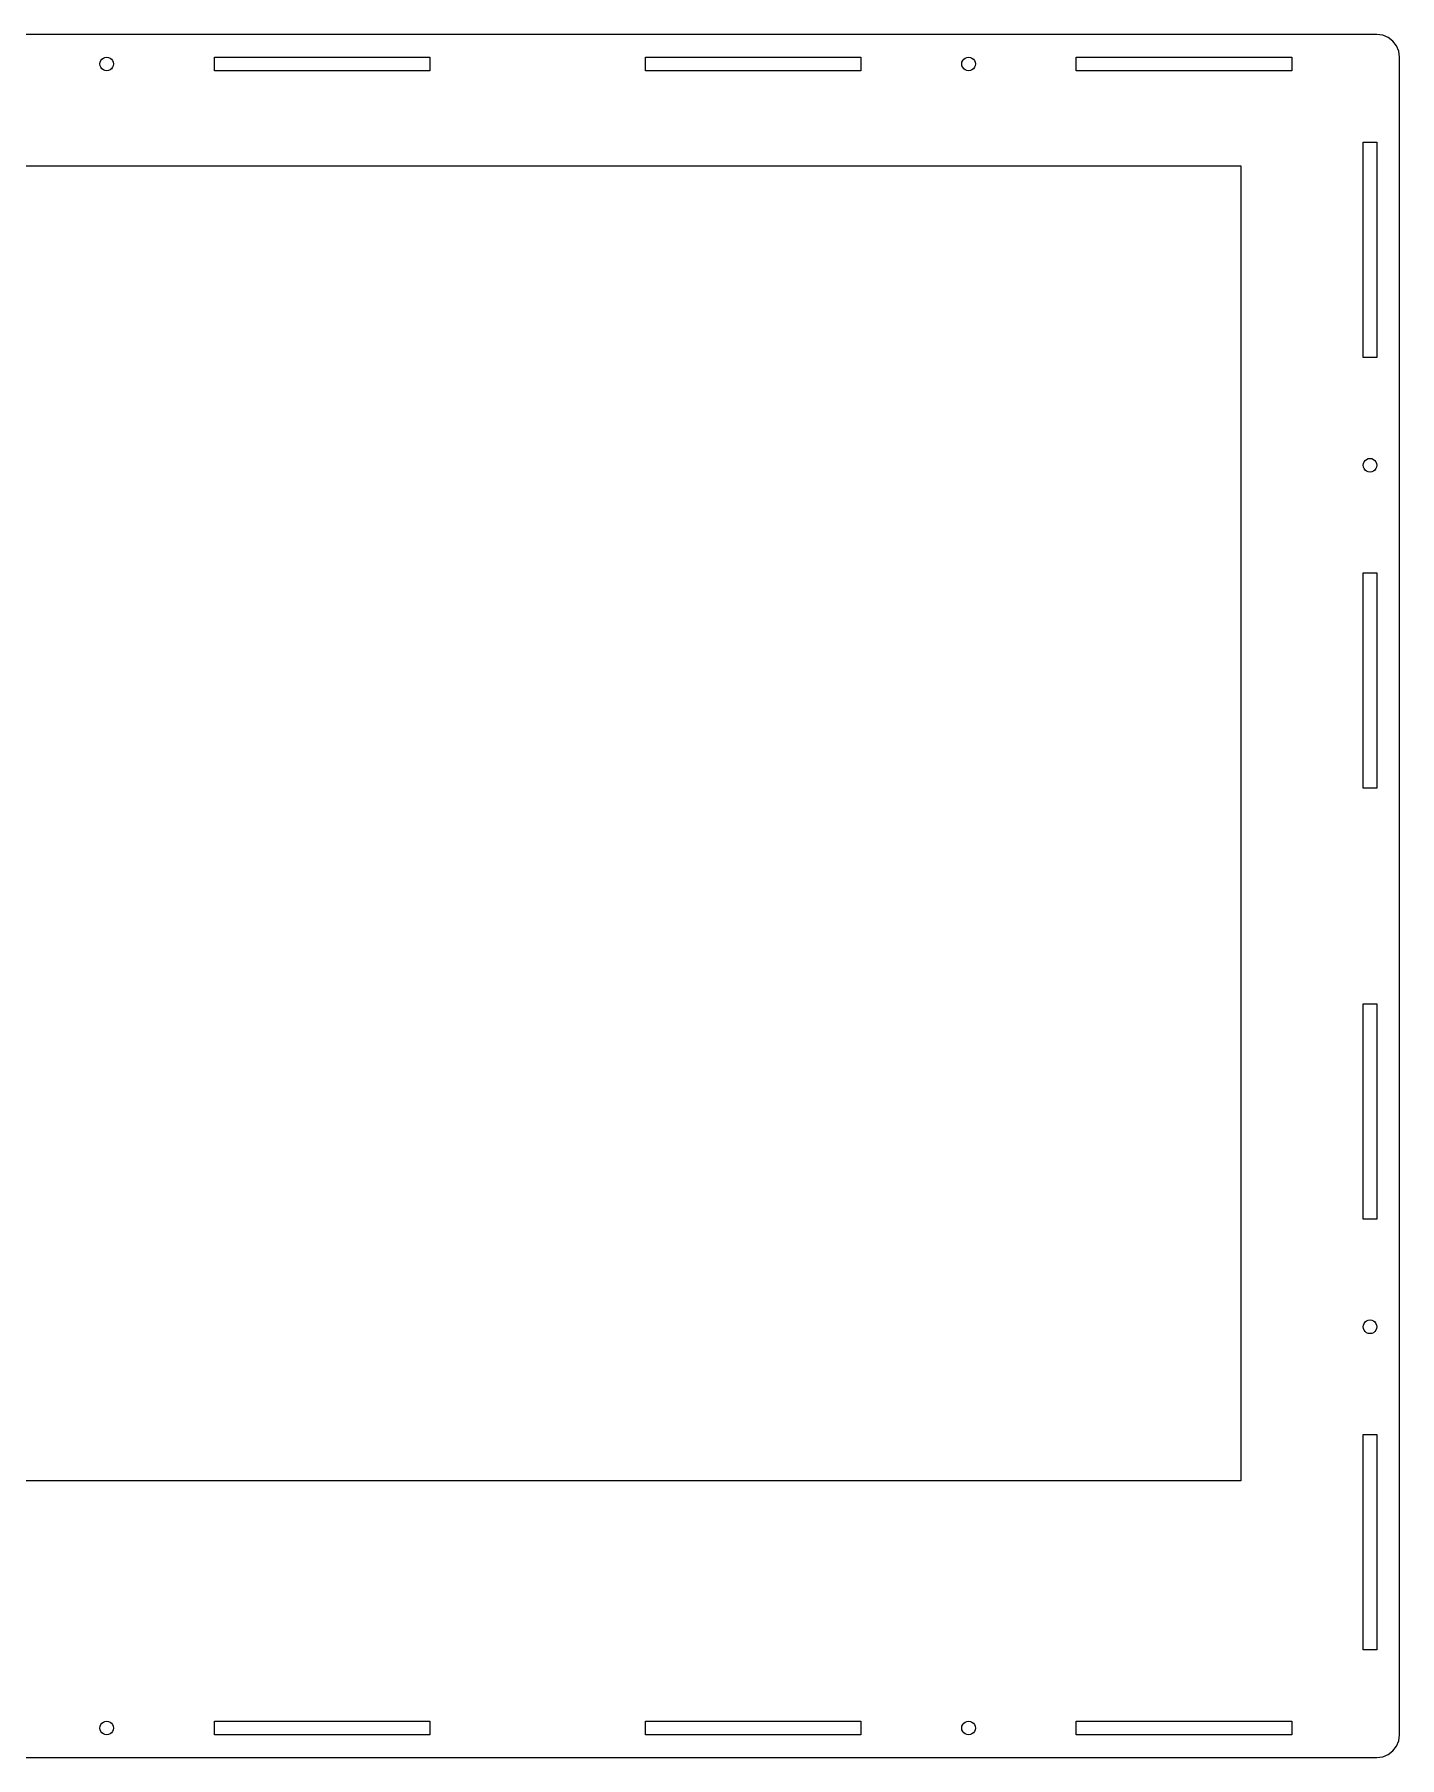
# Model space of a CAD drawing. Extents: x -286 to 496, y -403 to 701.
# Drawn here: x 195.1 to 495.9, y -130.3 to 249.6 of the extents above; entities that cross this region are included whole.
import ezdxf

# ---------------------------------------------------------------- set-up
doc = ezdxf.new("R2010")
doc.units = 0
doc.layers.add('LAYER_1', color=7, linetype='CONTINUOUS')

# ---------------------------------------------------------------- blocks, each defined once
blk = doc.blocks.new('BLOCK_598')
at = {"layer": 'LAYER_1', "color": 1}
blk.add_lwpolyline([(-278.92, -130.31), (490.95, -130.31)], dxfattribs=at)
blk = doc.blocks.new('BLOCK_599')
at = {"layer": 'LAYER_1', "color": 1}
blk.add_lwpolyline([(490.95, -130.31), (492.24, -130.14)], dxfattribs=at)
blk = doc.blocks.new('BLOCK_600')
at = {"layer": 'LAYER_1', "color": 1}
blk.add_lwpolyline([(492.24, -130.14), (493.45, -129.64)], dxfattribs=at)
blk = doc.blocks.new('BLOCK_601')
at = {"layer": 'LAYER_1', "color": 1}
blk.add_lwpolyline([(493.45, -129.64), (494.48, -128.85)], dxfattribs=at)
blk = doc.blocks.new('BLOCK_602')
at = {"layer": 'LAYER_1', "color": 1}
blk.add_lwpolyline([(494.48, -128.85), (495.28, -127.81)], dxfattribs=at)
blk = doc.blocks.new('BLOCK_603')
at = {"layer": 'LAYER_1', "color": 1}
blk.add_lwpolyline([(495.28, -127.81), (495.78, -126.6)], dxfattribs=at)
blk = doc.blocks.new('BLOCK_604')
at = {"layer": 'LAYER_1', "color": 1}
blk.add_lwpolyline([(495.78, -126.6), (495.95, -125.31)], dxfattribs=at)
blk = doc.blocks.new('BLOCK_605')
at = {"layer": 'LAYER_1', "color": 1}
blk.add_lwpolyline([(495.95, -125.31), (495.95, 235.1)], dxfattribs=at)
blk = doc.blocks.new('BLOCK_606')
at = {"layer": 'LAYER_1', "color": 1}
blk.add_lwpolyline([(495.95, 235.1), (495.95, 244.63)], dxfattribs=at)
blk = doc.blocks.new('BLOCK_607')
at = {"layer": 'LAYER_1', "color": 1}
blk.add_lwpolyline([(495.95, 244.63), (495.78, 245.92)], dxfattribs=at)
blk = doc.blocks.new('BLOCK_608')
at = {"layer": 'LAYER_1', "color": 1}
blk.add_lwpolyline([(495.78, 245.92), (495.28, 247.12)], dxfattribs=at)
blk = doc.blocks.new('BLOCK_609')
at = {"layer": 'LAYER_1', "color": 1}
blk.add_lwpolyline([(495.28, 247.12), (494.48, 248.16)], dxfattribs=at)
blk = doc.blocks.new('BLOCK_610')
at = {"layer": 'LAYER_1', "color": 1}
blk.add_lwpolyline([(494.48, 248.16), (493.45, 248.96)], dxfattribs=at)
blk = doc.blocks.new('BLOCK_611')
at = {"layer": 'LAYER_1', "color": 1}
blk.add_lwpolyline([(493.45, 248.96), (492.24, 249.45)], dxfattribs=at)
blk = doc.blocks.new('BLOCK_612')
at = {"layer": 'LAYER_1', "color": 1}
blk.add_lwpolyline([(492.24, 249.45), (490.95, 249.62)], dxfattribs=at)
blk = doc.blocks.new('BLOCK_613')
at = {"layer": 'LAYER_1', "color": 1}
blk.add_lwpolyline([(490.95, 249.62), (-278.92, 249.62)], dxfattribs=at)
blk = doc.blocks.new('BLOCK_626')
at = {"layer": 'LAYER_1', "color": 1}
blk.add_lwpolyline([(402.41, -123.42), (402.46, -123.81)], dxfattribs=at)
blk = doc.blocks.new('BLOCK_627')
at = {"layer": 'LAYER_1', "color": 1}
blk.add_lwpolyline([(402.46, -123.81), (402.41, -124.2)], dxfattribs=at)
blk = doc.blocks.new('BLOCK_628')
at = {"layer": 'LAYER_1', "color": 1}
blk.add_lwpolyline([(402.41, -124.2), (402.26, -124.56)], dxfattribs=at)
blk = doc.blocks.new('BLOCK_629')
at = {"layer": 'LAYER_1', "color": 1}
blk.add_lwpolyline([(402.26, -124.56), (402.02, -124.87)], dxfattribs=at)
blk = doc.blocks.new('BLOCK_630')
at = {"layer": 'LAYER_1', "color": 1}
blk.add_lwpolyline([(402.02, -124.87), (401.71, -125.11)], dxfattribs=at)
blk = doc.blocks.new('BLOCK_631')
at = {"layer": 'LAYER_1', "color": 1}
blk.add_lwpolyline([(401.71, -125.11), (401.35, -125.26)], dxfattribs=at)
blk = doc.blocks.new('BLOCK_632')
at = {"layer": 'LAYER_1', "color": 1}
blk.add_lwpolyline([(401.35, -125.26), (400.96, -125.31)], dxfattribs=at)
blk = doc.blocks.new('BLOCK_633')
at = {"layer": 'LAYER_1', "color": 1}
blk.add_lwpolyline([(400.96, -125.31), (400.58, -125.26)], dxfattribs=at)
blk = doc.blocks.new('BLOCK_634')
at = {"layer": 'LAYER_1', "color": 1}
blk.add_lwpolyline([(400.58, -125.26), (400.21, -125.11)], dxfattribs=at)
blk = doc.blocks.new('BLOCK_635')
at = {"layer": 'LAYER_1', "color": 1}
blk.add_lwpolyline([(400.21, -125.11), (399.9, -124.87)], dxfattribs=at)
blk = doc.blocks.new('BLOCK_636')
at = {"layer": 'LAYER_1', "color": 1}
blk.add_lwpolyline([(399.9, -124.87), (399.66, -124.56)], dxfattribs=at)
blk = doc.blocks.new('BLOCK_637')
at = {"layer": 'LAYER_1', "color": 1}
blk.add_lwpolyline([(399.66, -124.56), (399.51, -124.2)], dxfattribs=at)
blk = doc.blocks.new('BLOCK_638')
at = {"layer": 'LAYER_1', "color": 1}
blk.add_lwpolyline([(399.51, -124.2), (399.46, -123.81)], dxfattribs=at)
blk = doc.blocks.new('BLOCK_639')
at = {"layer": 'LAYER_1', "color": 1}
blk.add_lwpolyline([(399.46, -123.81), (399.51, -123.42)], dxfattribs=at)
blk = doc.blocks.new('BLOCK_640')
at = {"layer": 'LAYER_1', "color": 1}
blk.add_lwpolyline([(399.51, -123.42), (399.66, -123.06)], dxfattribs=at)
blk = doc.blocks.new('BLOCK_641')
at = {"layer": 'LAYER_1', "color": 1}
blk.add_lwpolyline([(399.66, -123.06), (399.9, -122.75)], dxfattribs=at)
blk = doc.blocks.new('BLOCK_642')
at = {"layer": 'LAYER_1', "color": 1}
blk.add_lwpolyline([(399.9, -122.75), (400.21, -122.51)], dxfattribs=at)
blk = doc.blocks.new('BLOCK_643')
at = {"layer": 'LAYER_1', "color": 1}
blk.add_lwpolyline([(400.21, -122.51), (400.58, -122.36)], dxfattribs=at)
blk = doc.blocks.new('BLOCK_644')
at = {"layer": 'LAYER_1', "color": 1}
blk.add_lwpolyline([(400.58, -122.36), (400.96, -122.31)], dxfattribs=at)
blk = doc.blocks.new('BLOCK_645')
at = {"layer": 'LAYER_1', "color": 1}
blk.add_lwpolyline([(400.96, -122.31), (401.35, -122.36)], dxfattribs=at)
blk = doc.blocks.new('BLOCK_646')
at = {"layer": 'LAYER_1', "color": 1}
blk.add_lwpolyline([(401.35, -122.36), (401.71, -122.51)], dxfattribs=at)
blk = doc.blocks.new('BLOCK_647')
at = {"layer": 'LAYER_1', "color": 1}
blk.add_lwpolyline([(401.71, -122.51), (402.02, -122.75)], dxfattribs=at)
blk = doc.blocks.new('BLOCK_648')
at = {"layer": 'LAYER_1', "color": 1}
blk.add_lwpolyline([(402.02, -122.75), (402.26, -123.06)], dxfattribs=at)
blk = doc.blocks.new('BLOCK_649')
at = {"layer": 'LAYER_1', "color": 1}
blk.add_lwpolyline([(402.26, -123.06), (402.41, -123.42)], dxfattribs=at)
blk = doc.blocks.new('BLOCK_650')
at = {"layer": 'LAYER_1', "color": 1}
blk.add_lwpolyline([(377.22, -122.31), (377.22, -125.31)], dxfattribs=at)
blk = doc.blocks.new('BLOCK_651')
at = {"layer": 'LAYER_1', "color": 1}
blk.add_lwpolyline([(377.22, -125.31), (329.73, -125.31)], dxfattribs=at)
blk = doc.blocks.new('BLOCK_652')
at = {"layer": 'LAYER_1', "color": 1}
blk.add_lwpolyline([(329.73, -125.31), (329.73, -122.31)], dxfattribs=at)
blk = doc.blocks.new('BLOCK_653')
at = {"layer": 'LAYER_1', "color": 1}
blk.add_lwpolyline([(329.73, -122.31), (377.22, -122.31)], dxfattribs=at)
blk = doc.blocks.new('BLOCK_654')
at = {"layer": 'LAYER_1', "color": 1}
blk.add_lwpolyline([(212.45, -123.42), (212.5, -123.81)], dxfattribs=at)
blk = doc.blocks.new('BLOCK_655')
at = {"layer": 'LAYER_1', "color": 1}
blk.add_lwpolyline([(212.5, -123.81), (212.45, -124.2)], dxfattribs=at)
blk = doc.blocks.new('BLOCK_656')
at = {"layer": 'LAYER_1', "color": 1}
blk.add_lwpolyline([(212.45, -124.2), (212.29, -124.56)], dxfattribs=at)
blk = doc.blocks.new('BLOCK_657')
at = {"layer": 'LAYER_1', "color": 1}
blk.add_lwpolyline([(212.29, -124.56), (212.06, -124.87)], dxfattribs=at)
blk = doc.blocks.new('BLOCK_658')
at = {"layer": 'LAYER_1', "color": 1}
blk.add_lwpolyline([(212.06, -124.87), (211.75, -125.11)], dxfattribs=at)
blk = doc.blocks.new('BLOCK_659')
at = {"layer": 'LAYER_1', "color": 1}
blk.add_lwpolyline([(211.75, -125.11), (211.38, -125.26)], dxfattribs=at)
blk = doc.blocks.new('BLOCK_660')
at = {"layer": 'LAYER_1', "color": 1}
blk.add_lwpolyline([(211.38, -125.26), (211, -125.31)], dxfattribs=at)
blk = doc.blocks.new('BLOCK_661')
at = {"layer": 'LAYER_1', "color": 1}
blk.add_lwpolyline([(211, -125.31), (210.61, -125.26)], dxfattribs=at)
blk = doc.blocks.new('BLOCK_662')
at = {"layer": 'LAYER_1', "color": 1}
blk.add_lwpolyline([(210.61, -125.26), (210.25, -125.11)], dxfattribs=at)
blk = doc.blocks.new('BLOCK_663')
at = {"layer": 'LAYER_1', "color": 1}
blk.add_lwpolyline([(210.25, -125.11), (209.94, -124.87)], dxfattribs=at)
blk = doc.blocks.new('BLOCK_664')
at = {"layer": 'LAYER_1', "color": 1}
blk.add_lwpolyline([(209.94, -124.87), (209.7, -124.56)], dxfattribs=at)
blk = doc.blocks.new('BLOCK_665')
at = {"layer": 'LAYER_1', "color": 1}
blk.add_lwpolyline([(209.7, -124.56), (209.55, -124.2)], dxfattribs=at)
blk = doc.blocks.new('BLOCK_666')
at = {"layer": 'LAYER_1', "color": 1}
blk.add_lwpolyline([(209.55, -124.2), (209.5, -123.81)], dxfattribs=at)
blk = doc.blocks.new('BLOCK_667')
at = {"layer": 'LAYER_1', "color": 1}
blk.add_lwpolyline([(209.5, -123.81), (209.55, -123.42)], dxfattribs=at)
blk = doc.blocks.new('BLOCK_668')
at = {"layer": 'LAYER_1', "color": 1}
blk.add_lwpolyline([(209.55, -123.42), (209.7, -123.06)], dxfattribs=at)
blk = doc.blocks.new('BLOCK_669')
at = {"layer": 'LAYER_1', "color": 1}
blk.add_lwpolyline([(209.7, -123.06), (209.94, -122.75)], dxfattribs=at)
blk = doc.blocks.new('BLOCK_670')
at = {"layer": 'LAYER_1', "color": 1}
blk.add_lwpolyline([(209.94, -122.75), (210.25, -122.51)], dxfattribs=at)
blk = doc.blocks.new('BLOCK_671')
at = {"layer": 'LAYER_1', "color": 1}
blk.add_lwpolyline([(210.25, -122.51), (210.61, -122.36)], dxfattribs=at)
blk = doc.blocks.new('BLOCK_672')
at = {"layer": 'LAYER_1', "color": 1}
blk.add_lwpolyline([(210.61, -122.36), (211, -122.31)], dxfattribs=at)
blk = doc.blocks.new('BLOCK_673')
at = {"layer": 'LAYER_1', "color": 1}
blk.add_lwpolyline([(211, -122.31), (211.38, -122.36)], dxfattribs=at)
blk = doc.blocks.new('BLOCK_674')
at = {"layer": 'LAYER_1', "color": 1}
blk.add_lwpolyline([(211.38, -122.36), (211.75, -122.51)], dxfattribs=at)
blk = doc.blocks.new('BLOCK_675')
at = {"layer": 'LAYER_1', "color": 1}
blk.add_lwpolyline([(211.75, -122.51), (212.06, -122.75)], dxfattribs=at)
blk = doc.blocks.new('BLOCK_676')
at = {"layer": 'LAYER_1', "color": 1}
blk.add_lwpolyline([(212.06, -122.75), (212.29, -123.06)], dxfattribs=at)
blk = doc.blocks.new('BLOCK_677')
at = {"layer": 'LAYER_1', "color": 1}
blk.add_lwpolyline([(212.29, -123.06), (212.45, -123.42)], dxfattribs=at)
blk = doc.blocks.new('BLOCK_738')
at = {"layer": 'LAYER_1', "color": 1}
blk.add_lwpolyline([(489.06, -33.88), (489.45, -33.83)], dxfattribs=at)
blk = doc.blocks.new('BLOCK_739')
at = {"layer": 'LAYER_1', "color": 1}
blk.add_lwpolyline([(489.45, -33.83), (489.84, -33.88)], dxfattribs=at)
blk = doc.blocks.new('BLOCK_740')
at = {"layer": 'LAYER_1', "color": 1}
blk.add_lwpolyline([(489.84, -33.88), (490.2, -34.03)], dxfattribs=at)
blk = doc.blocks.new('BLOCK_741')
at = {"layer": 'LAYER_1', "color": 1}
blk.add_lwpolyline([(490.2, -34.03), (490.51, -34.27)], dxfattribs=at)
blk = doc.blocks.new('BLOCK_742')
at = {"layer": 'LAYER_1', "color": 1}
blk.add_lwpolyline([(490.51, -34.27), (490.75, -34.58)], dxfattribs=at)
blk = doc.blocks.new('BLOCK_743')
at = {"layer": 'LAYER_1', "color": 1}
blk.add_lwpolyline([(490.75, -34.58), (490.9, -34.94)], dxfattribs=at)
blk = doc.blocks.new('BLOCK_744')
at = {"layer": 'LAYER_1', "color": 1}
blk.add_lwpolyline([(490.9, -34.94), (490.95, -35.33)], dxfattribs=at)
blk = doc.blocks.new('BLOCK_745')
at = {"layer": 'LAYER_1', "color": 1}
blk.add_lwpolyline([(490.95, -35.33), (490.9, -35.71)], dxfattribs=at)
blk = doc.blocks.new('BLOCK_746')
at = {"layer": 'LAYER_1', "color": 1}
blk.add_lwpolyline([(490.9, -35.71), (490.75, -36.08)], dxfattribs=at)
blk = doc.blocks.new('BLOCK_747')
at = {"layer": 'LAYER_1', "color": 1}
blk.add_lwpolyline([(490.75, -36.08), (490.51, -36.39)], dxfattribs=at)
blk = doc.blocks.new('BLOCK_748')
at = {"layer": 'LAYER_1', "color": 1}
blk.add_lwpolyline([(490.51, -36.39), (490.2, -36.63)], dxfattribs=at)
blk = doc.blocks.new('BLOCK_749')
at = {"layer": 'LAYER_1', "color": 1}
blk.add_lwpolyline([(490.2, -36.63), (489.84, -36.78)], dxfattribs=at)
blk = doc.blocks.new('BLOCK_750')
at = {"layer": 'LAYER_1', "color": 1}
blk.add_lwpolyline([(489.84, -36.78), (489.45, -36.83)], dxfattribs=at)
blk = doc.blocks.new('BLOCK_751')
at = {"layer": 'LAYER_1', "color": 1}
blk.add_lwpolyline([(489.45, -36.83), (489.06, -36.78)], dxfattribs=at)
blk = doc.blocks.new('BLOCK_752')
at = {"layer": 'LAYER_1', "color": 1}
blk.add_lwpolyline([(489.06, -36.78), (488.7, -36.63)], dxfattribs=at)
blk = doc.blocks.new('BLOCK_753')
at = {"layer": 'LAYER_1', "color": 1}
blk.add_lwpolyline([(488.7, -36.63), (488.39, -36.39)], dxfattribs=at)
blk = doc.blocks.new('BLOCK_754')
at = {"layer": 'LAYER_1', "color": 1}
blk.add_lwpolyline([(488.39, -36.39), (488.15, -36.08)], dxfattribs=at)
blk = doc.blocks.new('BLOCK_755')
at = {"layer": 'LAYER_1', "color": 1}
blk.add_lwpolyline([(488.15, -36.08), (488, -35.71)], dxfattribs=at)
blk = doc.blocks.new('BLOCK_756')
at = {"layer": 'LAYER_1', "color": 1}
blk.add_lwpolyline([(488, -35.71), (487.95, -35.33)], dxfattribs=at)
blk = doc.blocks.new('BLOCK_757')
at = {"layer": 'LAYER_1', "color": 1}
blk.add_lwpolyline([(487.95, -35.33), (488, -34.94)], dxfattribs=at)
blk = doc.blocks.new('BLOCK_758')
at = {"layer": 'LAYER_1', "color": 1}
blk.add_lwpolyline([(488, -34.94), (488.15, -34.58)], dxfattribs=at)
blk = doc.blocks.new('BLOCK_759')
at = {"layer": 'LAYER_1', "color": 1}
blk.add_lwpolyline([(488.15, -34.58), (488.39, -34.27)], dxfattribs=at)
blk = doc.blocks.new('BLOCK_760')
at = {"layer": 'LAYER_1', "color": 1}
blk.add_lwpolyline([(488.39, -34.27), (488.7, -34.03)], dxfattribs=at)
blk = doc.blocks.new('BLOCK_761')
at = {"layer": 'LAYER_1', "color": 1}
blk.add_lwpolyline([(488.7, -34.03), (489.06, -33.88)], dxfattribs=at)
blk = doc.blocks.new('BLOCK_762')
at = {"layer": 'LAYER_1', "color": 1}
blk.add_lwpolyline([(490.95, 35.91), (490.95, -11.58)], dxfattribs=at)
blk = doc.blocks.new('BLOCK_763')
at = {"layer": 'LAYER_1', "color": 1}
blk.add_lwpolyline([(490.95, -11.58), (487.95, -11.58)], dxfattribs=at)
blk = doc.blocks.new('BLOCK_764')
at = {"layer": 'LAYER_1', "color": 1}
blk.add_lwpolyline([(487.95, -11.58), (487.95, 35.91)], dxfattribs=at)
blk = doc.blocks.new('BLOCK_765')
at = {"layer": 'LAYER_1', "color": 1}
blk.add_lwpolyline([(487.95, 35.91), (490.95, 35.91)], dxfattribs=at)
blk = doc.blocks.new('BLOCK_766')
at = {"layer": 'LAYER_1', "color": 1}
blk.add_lwpolyline([(490.95, 225.88), (490.95, 178.39)], dxfattribs=at)
blk = doc.blocks.new('BLOCK_767')
at = {"layer": 'LAYER_1', "color": 1}
blk.add_lwpolyline([(490.95, 178.39), (487.95, 178.39)], dxfattribs=at)
blk = doc.blocks.new('BLOCK_768')
at = {"layer": 'LAYER_1', "color": 1}
blk.add_lwpolyline([(487.95, 178.39), (487.95, 225.88)], dxfattribs=at)
blk = doc.blocks.new('BLOCK_769')
at = {"layer": 'LAYER_1', "color": 1}
blk.add_lwpolyline([(487.95, 225.88), (490.95, 225.88)], dxfattribs=at)
blk = doc.blocks.new('BLOCK_770')
at = {"layer": 'LAYER_1', "color": 1}
blk.add_lwpolyline([(472.2, 244.63), (472.2, 241.63)], dxfattribs=at)
blk = doc.blocks.new('BLOCK_771')
at = {"layer": 'LAYER_1', "color": 1}
blk.add_lwpolyline([(472.2, 241.63), (424.71, 241.63)], dxfattribs=at)
blk = doc.blocks.new('BLOCK_772')
at = {"layer": 'LAYER_1', "color": 1}
blk.add_lwpolyline([(424.71, 241.63), (424.71, 244.63)], dxfattribs=at)
blk = doc.blocks.new('BLOCK_773')
at = {"layer": 'LAYER_1', "color": 1}
blk.add_lwpolyline([(424.71, 244.63), (472.2, 244.63)], dxfattribs=at)
blk = doc.blocks.new('BLOCK_902')
at = {"layer": 'LAYER_1', "color": 1}
blk.add_lwpolyline([(234.74, 244.63), (282.23, 244.63)], dxfattribs=at)
blk = doc.blocks.new('BLOCK_903')
at = {"layer": 'LAYER_1', "color": 1}
blk.add_lwpolyline([(282.23, 244.63), (282.23, 241.63)], dxfattribs=at)
blk = doc.blocks.new('BLOCK_904')
at = {"layer": 'LAYER_1', "color": 1}
blk.add_lwpolyline([(282.23, 241.63), (234.74, 241.63)], dxfattribs=at)
blk = doc.blocks.new('BLOCK_905')
at = {"layer": 'LAYER_1', "color": 1}
blk.add_lwpolyline([(234.74, 241.63), (234.74, 244.63)], dxfattribs=at)
blk = doc.blocks.new('BLOCK_906')
at = {"layer": 'LAYER_1', "color": 1}
blk.add_lwpolyline([(210.61, 244.57), (211, 244.63)], dxfattribs=at)
blk = doc.blocks.new('BLOCK_907')
at = {"layer": 'LAYER_1', "color": 1}
blk.add_lwpolyline([(211, 244.63), (211.38, 244.57)], dxfattribs=at)
blk = doc.blocks.new('BLOCK_908')
at = {"layer": 'LAYER_1', "color": 1}
blk.add_lwpolyline([(211.38, 244.57), (211.75, 244.42)], dxfattribs=at)
blk = doc.blocks.new('BLOCK_909')
at = {"layer": 'LAYER_1', "color": 1}
blk.add_lwpolyline([(211.75, 244.42), (212.06, 244.19)], dxfattribs=at)
blk = doc.blocks.new('BLOCK_910')
at = {"layer": 'LAYER_1', "color": 1}
blk.add_lwpolyline([(212.06, 244.19), (212.29, 243.88)], dxfattribs=at)
blk = doc.blocks.new('BLOCK_911')
at = {"layer": 'LAYER_1', "color": 1}
blk.add_lwpolyline([(212.29, 243.88), (212.45, 243.51)], dxfattribs=at)
blk = doc.blocks.new('BLOCK_912')
at = {"layer": 'LAYER_1', "color": 1}
blk.add_lwpolyline([(212.45, 243.51), (212.5, 243.13)], dxfattribs=at)
blk = doc.blocks.new('BLOCK_913')
at = {"layer": 'LAYER_1', "color": 1}
blk.add_lwpolyline([(212.5, 243.13), (212.45, 242.74)], dxfattribs=at)
blk = doc.blocks.new('BLOCK_914')
at = {"layer": 'LAYER_1', "color": 1}
blk.add_lwpolyline([(212.45, 242.74), (212.29, 242.38)], dxfattribs=at)
blk = doc.blocks.new('BLOCK_915')
at = {"layer": 'LAYER_1', "color": 1}
blk.add_lwpolyline([(212.29, 242.38), (212.06, 242.07)], dxfattribs=at)
blk = doc.blocks.new('BLOCK_916')
at = {"layer": 'LAYER_1', "color": 1}
blk.add_lwpolyline([(212.06, 242.07), (211.75, 241.83)], dxfattribs=at)
blk = doc.blocks.new('BLOCK_917')
at = {"layer": 'LAYER_1', "color": 1}
blk.add_lwpolyline([(211.75, 241.83), (211.38, 241.68)], dxfattribs=at)
blk = doc.blocks.new('BLOCK_918')
at = {"layer": 'LAYER_1', "color": 1}
blk.add_lwpolyline([(211.38, 241.68), (211, 241.63)], dxfattribs=at)
blk = doc.blocks.new('BLOCK_919')
at = {"layer": 'LAYER_1', "color": 1}
blk.add_lwpolyline([(211, 241.63), (210.61, 241.68)], dxfattribs=at)
blk = doc.blocks.new('BLOCK_920')
at = {"layer": 'LAYER_1', "color": 1}
blk.add_lwpolyline([(210.61, 241.68), (210.25, 241.83)], dxfattribs=at)
blk = doc.blocks.new('BLOCK_921')
at = {"layer": 'LAYER_1', "color": 1}
blk.add_lwpolyline([(210.25, 241.83), (209.94, 242.07)], dxfattribs=at)
blk = doc.blocks.new('BLOCK_922')
at = {"layer": 'LAYER_1', "color": 1}
blk.add_lwpolyline([(209.94, 242.07), (209.7, 242.38)], dxfattribs=at)
blk = doc.blocks.new('BLOCK_923')
at = {"layer": 'LAYER_1', "color": 1}
blk.add_lwpolyline([(209.7, 242.38), (209.55, 242.74)], dxfattribs=at)
blk = doc.blocks.new('BLOCK_924')
at = {"layer": 'LAYER_1', "color": 1}
blk.add_lwpolyline([(209.55, 242.74), (209.5, 243.13)], dxfattribs=at)
blk = doc.blocks.new('BLOCK_925')
at = {"layer": 'LAYER_1', "color": 1}
blk.add_lwpolyline([(209.5, 243.13), (209.55, 243.51)], dxfattribs=at)
blk = doc.blocks.new('BLOCK_926')
at = {"layer": 'LAYER_1', "color": 1}
blk.add_lwpolyline([(209.55, 243.51), (209.7, 243.88)], dxfattribs=at)
blk = doc.blocks.new('BLOCK_927')
at = {"layer": 'LAYER_1', "color": 1}
blk.add_lwpolyline([(209.7, 243.88), (209.94, 244.19)], dxfattribs=at)
blk = doc.blocks.new('BLOCK_928')
at = {"layer": 'LAYER_1', "color": 1}
blk.add_lwpolyline([(209.94, 244.19), (210.25, 244.42)], dxfattribs=at)
blk = doc.blocks.new('BLOCK_929')
at = {"layer": 'LAYER_1', "color": 1}
blk.add_lwpolyline([(210.25, 244.42), (210.61, 244.57)], dxfattribs=at)
blk = doc.blocks.new('BLOCK_930')
at = {"layer": 'LAYER_1', "color": 1}
blk.add_lwpolyline([(329.73, 244.63), (377.22, 244.63)], dxfattribs=at)
blk = doc.blocks.new('BLOCK_931')
at = {"layer": 'LAYER_1', "color": 1}
blk.add_lwpolyline([(377.22, 244.63), (377.22, 241.63)], dxfattribs=at)
blk = doc.blocks.new('BLOCK_932')
at = {"layer": 'LAYER_1', "color": 1}
blk.add_lwpolyline([(377.22, 241.63), (329.73, 241.63)], dxfattribs=at)
blk = doc.blocks.new('BLOCK_933')
at = {"layer": 'LAYER_1', "color": 1}
blk.add_lwpolyline([(329.73, 241.63), (329.73, 244.63)], dxfattribs=at)
blk = doc.blocks.new('BLOCK_934')
at = {"layer": 'LAYER_1', "color": 1}
blk.add_lwpolyline([(400.58, 244.57), (400.96, 244.63)], dxfattribs=at)
blk = doc.blocks.new('BLOCK_935')
at = {"layer": 'LAYER_1', "color": 1}
blk.add_lwpolyline([(400.96, 244.63), (401.35, 244.57)], dxfattribs=at)
blk = doc.blocks.new('BLOCK_936')
at = {"layer": 'LAYER_1', "color": 1}
blk.add_lwpolyline([(401.35, 244.57), (401.71, 244.42)], dxfattribs=at)
blk = doc.blocks.new('BLOCK_937')
at = {"layer": 'LAYER_1', "color": 1}
blk.add_lwpolyline([(401.71, 244.42), (402.02, 244.19)], dxfattribs=at)
blk = doc.blocks.new('BLOCK_938')
at = {"layer": 'LAYER_1', "color": 1}
blk.add_lwpolyline([(402.02, 244.19), (402.26, 243.88)], dxfattribs=at)
blk = doc.blocks.new('BLOCK_939')
at = {"layer": 'LAYER_1', "color": 1}
blk.add_lwpolyline([(402.26, 243.88), (402.41, 243.51)], dxfattribs=at)
blk = doc.blocks.new('BLOCK_940')
at = {"layer": 'LAYER_1', "color": 1}
blk.add_lwpolyline([(402.41, 243.51), (402.46, 243.13)], dxfattribs=at)
blk = doc.blocks.new('BLOCK_941')
at = {"layer": 'LAYER_1', "color": 1}
blk.add_lwpolyline([(402.46, 243.13), (402.41, 242.74)], dxfattribs=at)
blk = doc.blocks.new('BLOCK_942')
at = {"layer": 'LAYER_1', "color": 1}
blk.add_lwpolyline([(402.41, 242.74), (402.26, 242.38)], dxfattribs=at)
blk = doc.blocks.new('BLOCK_943')
at = {"layer": 'LAYER_1', "color": 1}
blk.add_lwpolyline([(402.26, 242.38), (402.02, 242.07)], dxfattribs=at)
blk = doc.blocks.new('BLOCK_944')
at = {"layer": 'LAYER_1', "color": 1}
blk.add_lwpolyline([(402.02, 242.07), (401.71, 241.83)], dxfattribs=at)
blk = doc.blocks.new('BLOCK_945')
at = {"layer": 'LAYER_1', "color": 1}
blk.add_lwpolyline([(401.71, 241.83), (401.35, 241.68)], dxfattribs=at)
blk = doc.blocks.new('BLOCK_946')
at = {"layer": 'LAYER_1', "color": 1}
blk.add_lwpolyline([(401.35, 241.68), (400.96, 241.63)], dxfattribs=at)
blk = doc.blocks.new('BLOCK_947')
at = {"layer": 'LAYER_1', "color": 1}
blk.add_lwpolyline([(400.96, 241.63), (400.58, 241.68)], dxfattribs=at)
blk = doc.blocks.new('BLOCK_948')
at = {"layer": 'LAYER_1', "color": 1}
blk.add_lwpolyline([(400.58, 241.68), (400.21, 241.83)], dxfattribs=at)
blk = doc.blocks.new('BLOCK_949')
at = {"layer": 'LAYER_1', "color": 1}
blk.add_lwpolyline([(400.21, 241.83), (399.9, 242.07)], dxfattribs=at)
blk = doc.blocks.new('BLOCK_950')
at = {"layer": 'LAYER_1', "color": 1}
blk.add_lwpolyline([(399.9, 242.07), (399.66, 242.38)], dxfattribs=at)
blk = doc.blocks.new('BLOCK_951')
at = {"layer": 'LAYER_1', "color": 1}
blk.add_lwpolyline([(399.66, 242.38), (399.51, 242.74)], dxfattribs=at)
blk = doc.blocks.new('BLOCK_952')
at = {"layer": 'LAYER_1', "color": 1}
blk.add_lwpolyline([(399.51, 242.74), (399.46, 243.13)], dxfattribs=at)
blk = doc.blocks.new('BLOCK_953')
at = {"layer": 'LAYER_1', "color": 1}
blk.add_lwpolyline([(399.46, 243.13), (399.51, 243.51)], dxfattribs=at)
blk = doc.blocks.new('BLOCK_954')
at = {"layer": 'LAYER_1', "color": 1}
blk.add_lwpolyline([(399.51, 243.51), (399.66, 243.88)], dxfattribs=at)
blk = doc.blocks.new('BLOCK_955')
at = {"layer": 'LAYER_1', "color": 1}
blk.add_lwpolyline([(399.66, 243.88), (399.9, 244.19)], dxfattribs=at)
blk = doc.blocks.new('BLOCK_956')
at = {"layer": 'LAYER_1', "color": 1}
blk.add_lwpolyline([(399.9, 244.19), (400.21, 244.42)], dxfattribs=at)
blk = doc.blocks.new('BLOCK_957')
at = {"layer": 'LAYER_1', "color": 1}
blk.add_lwpolyline([(400.21, 244.42), (400.58, 244.57)], dxfattribs=at)
blk = doc.blocks.new('BLOCK_958')
at = {"layer": 'LAYER_1', "color": 1}
blk.add_lwpolyline([(71.02, 220.63), (460.95, 220.63)], dxfattribs=at)
blk = doc.blocks.new('BLOCK_959')
at = {"layer": 'LAYER_1', "color": 1}
blk.add_lwpolyline([(460.95, 220.63), (460.95, -69.32)], dxfattribs=at)
blk = doc.blocks.new('BLOCK_960')
at = {"layer": 'LAYER_1', "color": 1}
blk.add_lwpolyline([(460.95, -69.32), (-248.93, -69.32)], dxfattribs=at)
blk = doc.blocks.new('BLOCK_963')
at = {"layer": 'LAYER_1', "color": 1}
blk.add_lwpolyline([(489.84, 153.19), (489.45, 153.14)], dxfattribs=at)
blk = doc.blocks.new('BLOCK_964')
at = {"layer": 'LAYER_1', "color": 1}
blk.add_lwpolyline([(489.45, 153.14), (489.06, 153.19)], dxfattribs=at)
blk = doc.blocks.new('BLOCK_965')
at = {"layer": 'LAYER_1', "color": 1}
blk.add_lwpolyline([(489.06, 153.19), (488.7, 153.34)], dxfattribs=at)
blk = doc.blocks.new('BLOCK_966')
at = {"layer": 'LAYER_1', "color": 1}
blk.add_lwpolyline([(488.7, 153.34), (488.39, 153.58)], dxfattribs=at)
blk = doc.blocks.new('BLOCK_967')
at = {"layer": 'LAYER_1', "color": 1}
blk.add_lwpolyline([(488.39, 153.58), (488.15, 153.89)], dxfattribs=at)
blk = doc.blocks.new('BLOCK_968')
at = {"layer": 'LAYER_1', "color": 1}
blk.add_lwpolyline([(488.15, 153.89), (488, 154.25)], dxfattribs=at)
blk = doc.blocks.new('BLOCK_969')
at = {"layer": 'LAYER_1', "color": 1}
blk.add_lwpolyline([(488, 154.25), (487.95, 154.64)], dxfattribs=at)
blk = doc.blocks.new('BLOCK_970')
at = {"layer": 'LAYER_1', "color": 1}
blk.add_lwpolyline([(487.95, 154.64), (488, 155.03)], dxfattribs=at)
blk = doc.blocks.new('BLOCK_971')
at = {"layer": 'LAYER_1', "color": 1}
blk.add_lwpolyline([(488, 155.03), (488.15, 155.39)], dxfattribs=at)
blk = doc.blocks.new('BLOCK_972')
at = {"layer": 'LAYER_1', "color": 1}
blk.add_lwpolyline([(488.15, 155.39), (488.39, 155.7)], dxfattribs=at)
blk = doc.blocks.new('BLOCK_973')
at = {"layer": 'LAYER_1', "color": 1}
blk.add_lwpolyline([(488.39, 155.7), (488.7, 155.94)], dxfattribs=at)
blk = doc.blocks.new('BLOCK_974')
at = {"layer": 'LAYER_1', "color": 1}
blk.add_lwpolyline([(488.7, 155.94), (489.06, 156.09)], dxfattribs=at)
blk = doc.blocks.new('BLOCK_975')
at = {"layer": 'LAYER_1', "color": 1}
blk.add_lwpolyline([(489.06, 156.09), (489.45, 156.14)], dxfattribs=at)
blk = doc.blocks.new('BLOCK_976')
at = {"layer": 'LAYER_1', "color": 1}
blk.add_lwpolyline([(489.45, 156.14), (489.84, 156.09)], dxfattribs=at)
blk = doc.blocks.new('BLOCK_977')
at = {"layer": 'LAYER_1', "color": 1}
blk.add_lwpolyline([(489.84, 156.09), (490.2, 155.94)], dxfattribs=at)
blk = doc.blocks.new('BLOCK_978')
at = {"layer": 'LAYER_1', "color": 1}
blk.add_lwpolyline([(490.2, 155.94), (490.51, 155.7)], dxfattribs=at)
blk = doc.blocks.new('BLOCK_979')
at = {"layer": 'LAYER_1', "color": 1}
blk.add_lwpolyline([(490.51, 155.7), (490.75, 155.39)], dxfattribs=at)
blk = doc.blocks.new('BLOCK_980')
at = {"layer": 'LAYER_1', "color": 1}
blk.add_lwpolyline([(490.75, 155.39), (490.9, 155.03)], dxfattribs=at)
blk = doc.blocks.new('BLOCK_981')
at = {"layer": 'LAYER_1', "color": 1}
blk.add_lwpolyline([(490.9, 155.03), (490.95, 154.64)], dxfattribs=at)
blk = doc.blocks.new('BLOCK_982')
at = {"layer": 'LAYER_1', "color": 1}
blk.add_lwpolyline([(490.95, 154.64), (490.9, 154.25)], dxfattribs=at)
blk = doc.blocks.new('BLOCK_983')
at = {"layer": 'LAYER_1', "color": 1}
blk.add_lwpolyline([(490.9, 154.25), (490.75, 153.89)], dxfattribs=at)
blk = doc.blocks.new('BLOCK_984')
at = {"layer": 'LAYER_1', "color": 1}
blk.add_lwpolyline([(490.75, 153.89), (490.51, 153.58)], dxfattribs=at)
blk = doc.blocks.new('BLOCK_985')
at = {"layer": 'LAYER_1', "color": 1}
blk.add_lwpolyline([(490.51, 153.58), (490.2, 153.34)], dxfattribs=at)
blk = doc.blocks.new('BLOCK_986')
at = {"layer": 'LAYER_1', "color": 1}
blk.add_lwpolyline([(490.2, 153.34), (489.84, 153.19)], dxfattribs=at)
blk = doc.blocks.new('BLOCK_987')
at = {"layer": 'LAYER_1', "color": 1}
blk.add_lwpolyline([(490.95, 130.89), (490.95, 83.4)], dxfattribs=at)
blk = doc.blocks.new('BLOCK_988')
at = {"layer": 'LAYER_1', "color": 1}
blk.add_lwpolyline([(490.95, 83.4), (487.95, 83.4)], dxfattribs=at)
blk = doc.blocks.new('BLOCK_989')
at = {"layer": 'LAYER_1', "color": 1}
blk.add_lwpolyline([(487.95, 83.4), (487.95, 130.89)], dxfattribs=at)
blk = doc.blocks.new('BLOCK_990')
at = {"layer": 'LAYER_1', "color": 1}
blk.add_lwpolyline([(487.95, 130.89), (490.95, 130.89)], dxfattribs=at)
blk = doc.blocks.new('BLOCK_1003')
at = {"layer": 'LAYER_1', "color": 1}
blk.add_lwpolyline([(282.23, -122.31), (282.23, -125.31)], dxfattribs=at)
blk = doc.blocks.new('BLOCK_1004')
at = {"layer": 'LAYER_1', "color": 1}
blk.add_lwpolyline([(282.23, -125.31), (234.74, -125.31)], dxfattribs=at)
blk = doc.blocks.new('BLOCK_1005')
at = {"layer": 'LAYER_1', "color": 1}
blk.add_lwpolyline([(234.74, -125.31), (234.74, -122.31)], dxfattribs=at)
blk = doc.blocks.new('BLOCK_1006')
at = {"layer": 'LAYER_1', "color": 1}
blk.add_lwpolyline([(234.74, -122.31), (282.23, -122.31)], dxfattribs=at)
blk = doc.blocks.new('BLOCK_1007')
at = {"layer": 'LAYER_1', "color": 1}
blk.add_lwpolyline([(472.2, -122.31), (472.2, -125.31)], dxfattribs=at)
blk = doc.blocks.new('BLOCK_1008')
at = {"layer": 'LAYER_1', "color": 1}
blk.add_lwpolyline([(472.2, -125.31), (424.71, -125.31)], dxfattribs=at)
blk = doc.blocks.new('BLOCK_1009')
at = {"layer": 'LAYER_1', "color": 1}
blk.add_lwpolyline([(424.71, -125.31), (424.71, -122.31)], dxfattribs=at)
blk = doc.blocks.new('BLOCK_1010')
at = {"layer": 'LAYER_1', "color": 1}
blk.add_lwpolyline([(424.71, -122.31), (472.2, -122.31)], dxfattribs=at)
blk = doc.blocks.new('BLOCK_1011')
at = {"layer": 'LAYER_1', "color": 1}
blk.add_lwpolyline([(490.95, -106.56), (487.95, -106.56)], dxfattribs=at)
blk = doc.blocks.new('BLOCK_1012')
at = {"layer": 'LAYER_1', "color": 1}
blk.add_lwpolyline([(487.95, -106.56), (487.95, -59.07)], dxfattribs=at)
blk = doc.blocks.new('BLOCK_1013')
at = {"layer": 'LAYER_1', "color": 1}
blk.add_lwpolyline([(487.95, -59.07), (490.95, -59.07)], dxfattribs=at)
blk = doc.blocks.new('BLOCK_1014')
at = {"layer": 'LAYER_1', "color": 1}
blk.add_lwpolyline([(490.95, -59.07), (490.95, -106.56)], dxfattribs=at)
blk = doc.blocks.new('BLOCK_596')
at = {"layer": 'LAYER_1'}
for name in ['BLOCK_613', 'BLOCK_612', 'BLOCK_611', 'BLOCK_610', 'BLOCK_609', 'BLOCK_608', 'BLOCK_925', 'BLOCK_926', 'BLOCK_927', 'BLOCK_928', 'BLOCK_929', 'BLOCK_906', 'BLOCK_907', 'BLOCK_908', 'BLOCK_909', 'BLOCK_910', 'BLOCK_911', 'BLOCK_912', 'BLOCK_902', 'BLOCK_905', 'BLOCK_903', 'BLOCK_930', 'BLOCK_933', 'BLOCK_931', 'BLOCK_953', 'BLOCK_954', 'BLOCK_955', 'BLOCK_956', 'BLOCK_957', 'BLOCK_934', 'BLOCK_935', 'BLOCK_936', 'BLOCK_937', 'BLOCK_938', 'BLOCK_939', 'BLOCK_940', 'BLOCK_772', 'BLOCK_773', 'BLOCK_770', 'BLOCK_607', 'BLOCK_606', 'BLOCK_924', 'BLOCK_923', 'BLOCK_922', 'BLOCK_921', 'BLOCK_920', 'BLOCK_919', 'BLOCK_918', 'BLOCK_917', 'BLOCK_916', 'BLOCK_915', 'BLOCK_914', 'BLOCK_913', 'BLOCK_904', 'BLOCK_932', 'BLOCK_952', 'BLOCK_951', 'BLOCK_950', 'BLOCK_949', 'BLOCK_948', 'BLOCK_947', 'BLOCK_946', 'BLOCK_945', 'BLOCK_944', 'BLOCK_943', 'BLOCK_942', 'BLOCK_941', 'BLOCK_771', 'BLOCK_605', 'BLOCK_768', 'BLOCK_769', 'BLOCK_766', 'BLOCK_958', 'BLOCK_959', 'BLOCK_767', 'BLOCK_973', 'BLOCK_974', 'BLOCK_975', 'BLOCK_976', 'BLOCK_977', 'BLOCK_978', 'BLOCK_970', 'BLOCK_969', 'BLOCK_971', 'BLOCK_968', 'BLOCK_972', 'BLOCK_967', 'BLOCK_966', 'BLOCK_965', 'BLOCK_964', 'BLOCK_963', 'BLOCK_986', 'BLOCK_985', 'BLOCK_979', 'BLOCK_984', 'BLOCK_980', 'BLOCK_983', 'BLOCK_981', 'BLOCK_982', 'BLOCK_989', 'BLOCK_990', 'BLOCK_987', 'BLOCK_988', 'BLOCK_764', 'BLOCK_765', 'BLOCK_762', 'BLOCK_763', 'BLOCK_760', 'BLOCK_761', 'BLOCK_738', 'BLOCK_739', 'BLOCK_740', 'BLOCK_741', 'BLOCK_757', 'BLOCK_756', 'BLOCK_758', 'BLOCK_755', 'BLOCK_759', 'BLOCK_754', 'BLOCK_753', 'BLOCK_752', 'BLOCK_751', 'BLOCK_750', 'BLOCK_749', 'BLOCK_748', 'BLOCK_742', 'BLOCK_747', 'BLOCK_743', 'BLOCK_746', 'BLOCK_744', 'BLOCK_745', 'BLOCK_1012', 'BLOCK_1013', 'BLOCK_1014', 'BLOCK_960', 'BLOCK_1011', 'BLOCK_667', 'BLOCK_666', 'BLOCK_668', 'BLOCK_665', 'BLOCK_669', 'BLOCK_664', 'BLOCK_670', 'BLOCK_663', 'BLOCK_671', 'BLOCK_662', 'BLOCK_672', 'BLOCK_661', 'BLOCK_673', 'BLOCK_660', 'BLOCK_674', 'BLOCK_659', 'BLOCK_675', 'BLOCK_658', 'BLOCK_676', 'BLOCK_657', 'BLOCK_677', 'BLOCK_656', 'BLOCK_654', 'BLOCK_655', 'BLOCK_1005', 'BLOCK_1006', 'BLOCK_1004', 'BLOCK_1003', 'BLOCK_652', 'BLOCK_653', 'BLOCK_651', 'BLOCK_650', 'BLOCK_639', 'BLOCK_638', 'BLOCK_640', 'BLOCK_637', 'BLOCK_641', 'BLOCK_636', 'BLOCK_642', 'BLOCK_635', 'BLOCK_643', 'BLOCK_634', 'BLOCK_644', 'BLOCK_633', 'BLOCK_645', 'BLOCK_632', 'BLOCK_646', 'BLOCK_631', 'BLOCK_647', 'BLOCK_630', 'BLOCK_648', 'BLOCK_629', 'BLOCK_649', 'BLOCK_628', 'BLOCK_626', 'BLOCK_627', 'BLOCK_1009', 'BLOCK_1010', 'BLOCK_1008', 'BLOCK_1007', 'BLOCK_604', 'BLOCK_601', 'BLOCK_602', 'BLOCK_603', 'BLOCK_598', 'BLOCK_599', 'BLOCK_600']:
    blk.add_blockref(name, (0, 0), dxfattribs=at)

msp = doc.modelspace()

# ---------------------------------------------------------------- block references
at = {"layer": 'LAYER_1'}
msp.add_blockref('BLOCK_596', (0, 0), dxfattribs=at)

doc.saveas('drawing.dxf')
